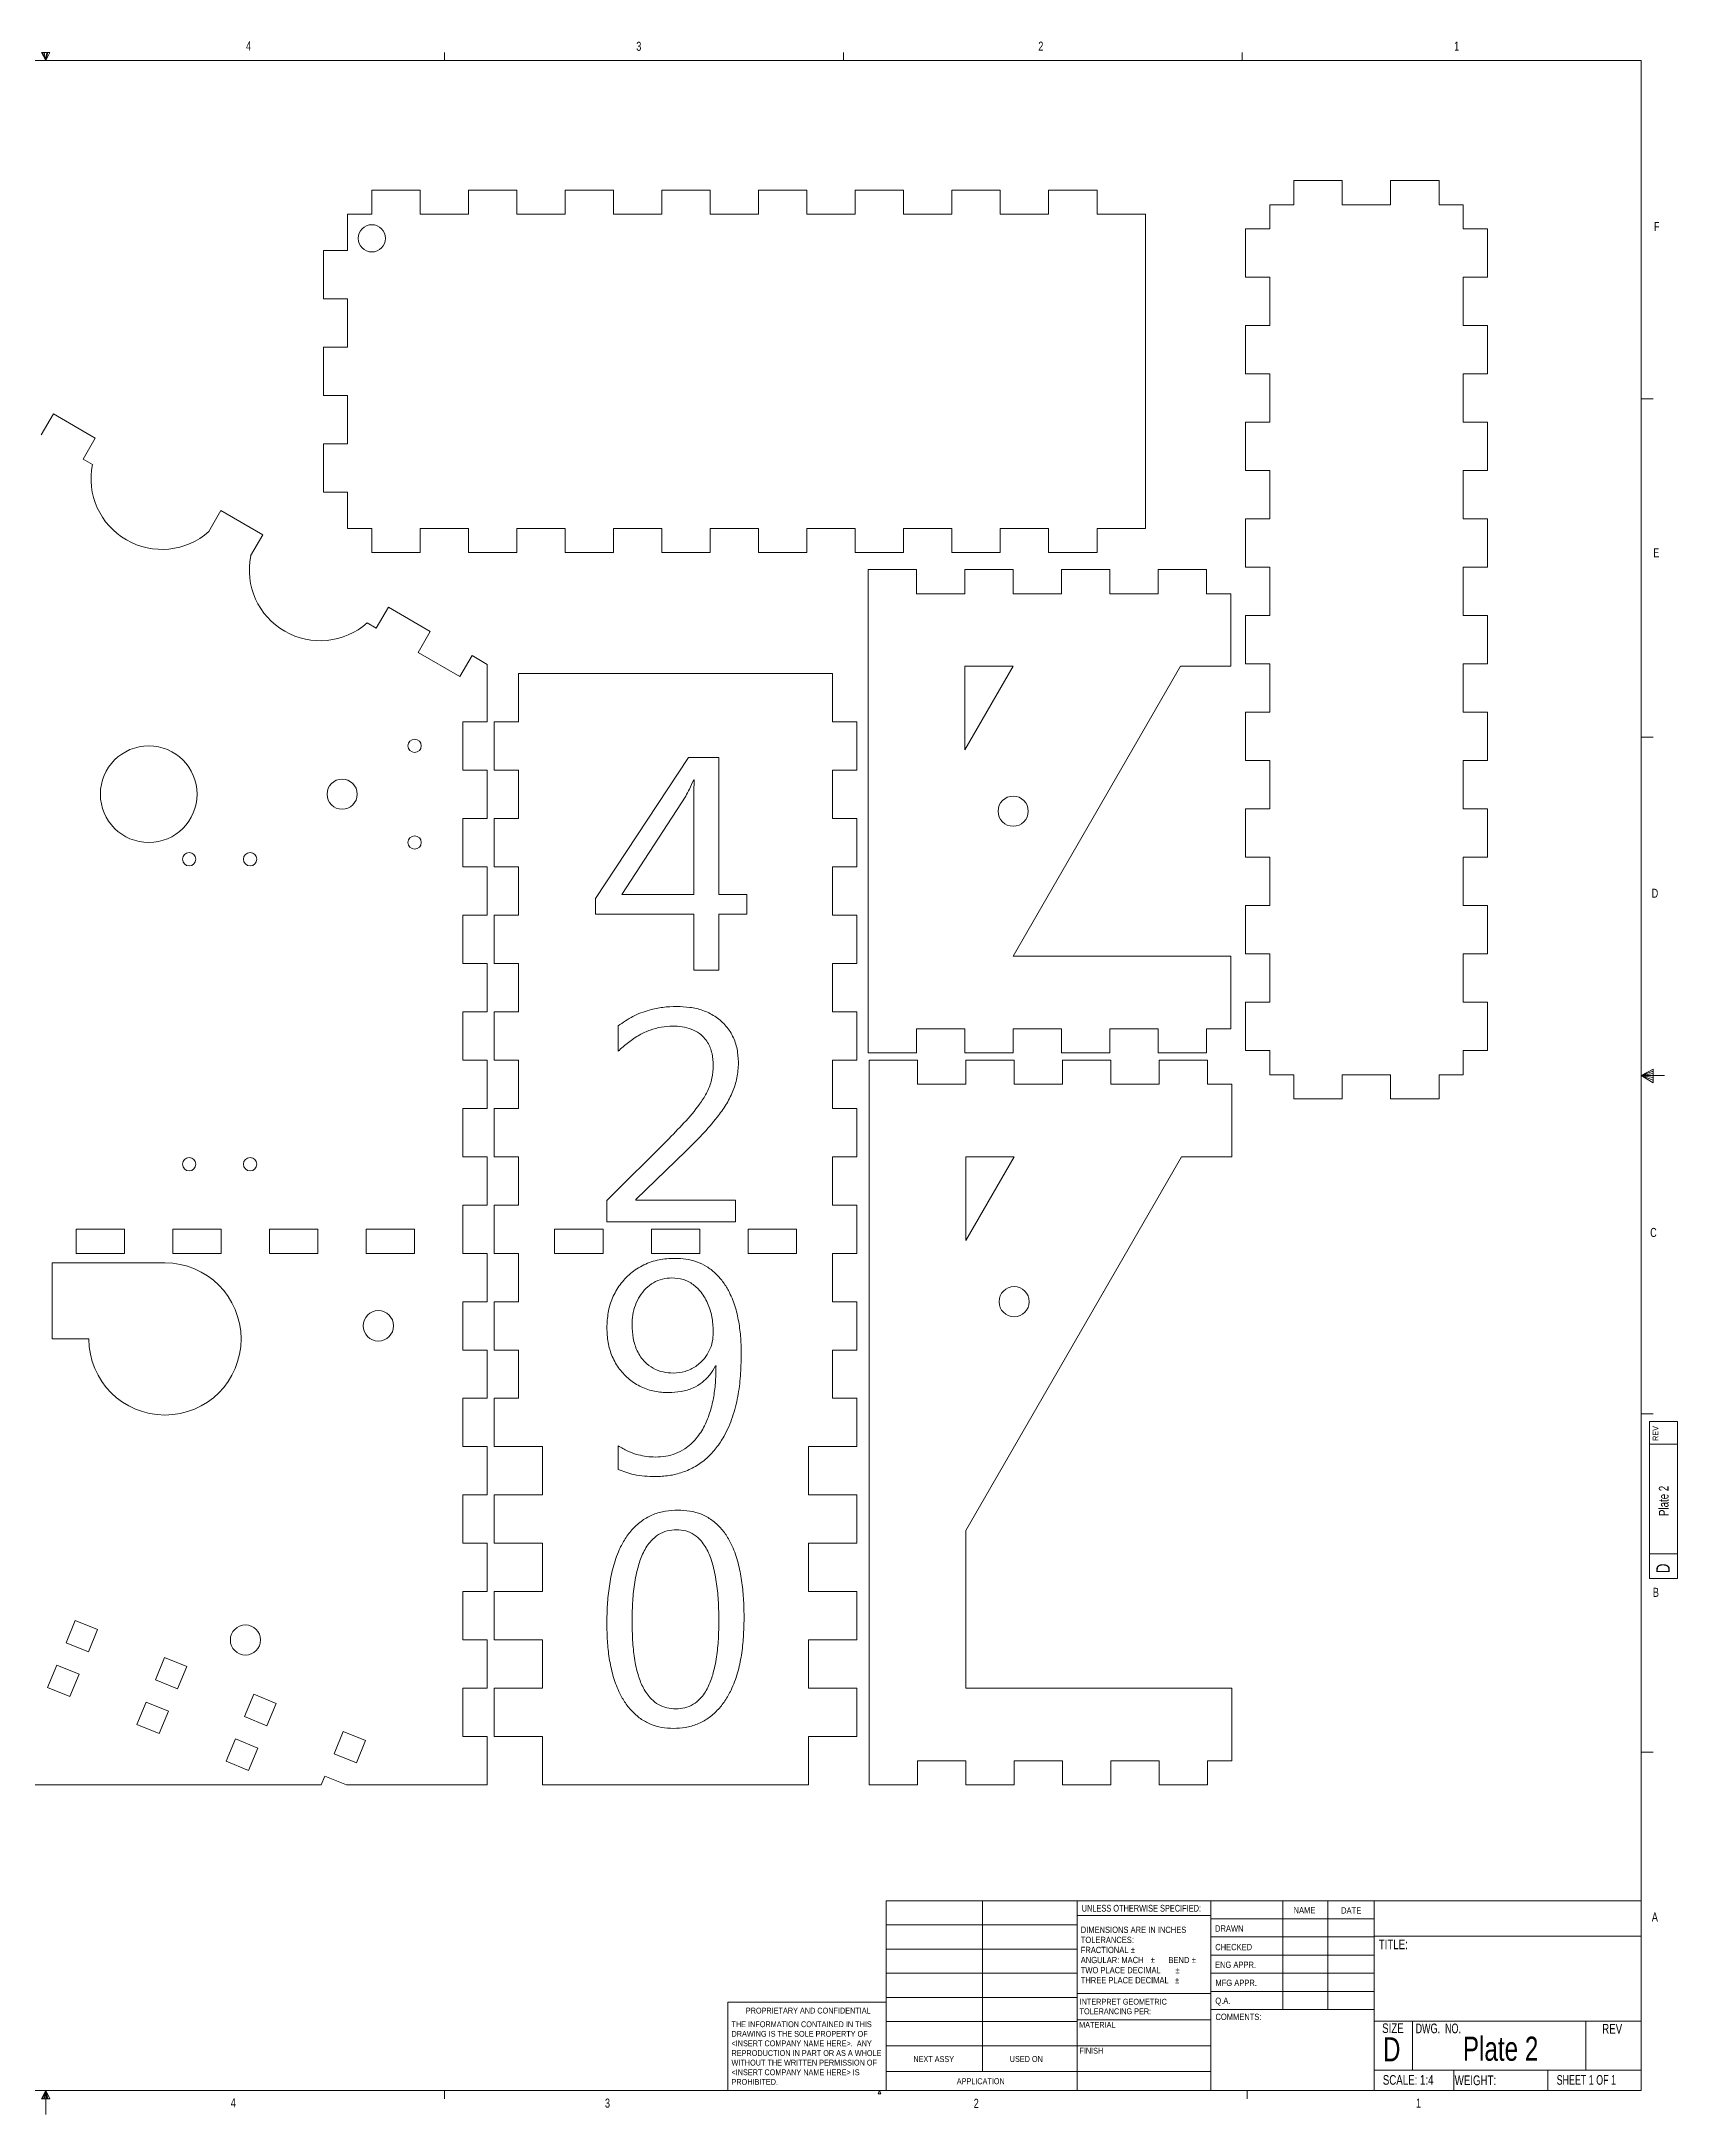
# Model space of a CAD drawing. Header units: inches. Extents: x 0.3 to 33.9, y 0.2 to 21.6.
# Drawn here: x 16.98 to 33.9, y 0.16 to 21.61 of the extents above; entities that cross this region are included whole.
import ezdxf

# ---------------------------------------------------------------- set-up
doc = ezdxf.new("R2010")
doc.units = ezdxf.units.IN
doc.header["$MEASUREMENT"] = 0
doc.styles.add('SLDTEXTSTYLE0', font='TXT', dxfattribs={"width": 0.75})
doc.styles.add('SLDTEXTSTYLE1', font='TXT', dxfattribs={"width": 0.6875})
doc.styles.add('SLDTEXTSTYLE2', font='TXT', dxfattribs={"width": 0.694444})

# ---------------------------------------------------------------- blocks, each defined once
blk = doc.blocks.new('SW_NOTE_0')
at = {"color": 0, "linetype": 'Continuous', "lineweight": 0, "char_height": 0.06, "attachment_point": 1, "style": 'SLDTEXTSTYLE0'}
for s, insert in [('INTERPRET GEOMETRIC', (0, 0.077)), ('TOLERANCING PER:', (0, -0.022))]:
    blk.add_mtext(s, dxfattribs=dict(at, insert=insert))
blk = doc.blocks.new('SW_NOTE_1')
at = {"color": 0, "linetype": 'Continuous', "lineweight": 0, "char_height": 0.065, "attachment_point": 1, "style": 'SLDTEXTSTYLE0'}
for s, insert in [('DIMENSIONS ARE IN INCHES', (0, 0.084)), ('TOLERANCES:', (0, -0.021)), ('FRACTIONAL', (0, -0.125)), ('%%p', (0.518, -0.125)), ('ANGULAR: MACH', (0, -0.229)), ('TWO PLACE DECIMAL', (0, -0.334)), ('%%p', (0.723, -0.229)), ('BEND', (0.907, -0.229)), ('%%p', (0.979, -0.334)), ('%%p', (1.148, -0.229)), ('THREE PLACE DECIMAL', (0, -0.438)), ('%%p', (0.974, -0.438))]:
    blk.add_mtext(s, dxfattribs=dict(at, insert=insert))
blk = doc.blocks.new('SW_NOTE_2')
at = {"color": 0, "linetype": 'Continuous', "lineweight": 0, "char_height": 0.06, "attachment_point": 1, "style": 'SLDTEXTSTYLE0'}
for s, insert in [('THE INFORMATION CONTAINED IN THIS', (0, 0.077)), ('<INSERT COMPANY NAME HERE>.  ANY', (0, -0.121)), ('DRAWING IS THE SOLE PROPERTY OF', (0, -0.022)), ('WITHOUT THE WRITTEN PERMISSION OF', (0, -0.32)), ('<INSERT COMPANY NAME HERE> IS', (0, -0.42)), ('REPRODUCTION IN PART OR AS A WHOLE', (0, -0.221)), ('PROHIBITED.', (0, -0.519))]:
    blk.add_mtext(s, dxfattribs=dict(at, insert=insert))

msp = doc.modelspace()

# ---------------------------------------------------------------- linework, layer by layer
at = {"color": 7, "linetype": 'Continuous', "lineweight": 0}
for p, q in [((16.981, 21.496), (17.067, 21.496)), ((17.023, 21.411), (16.981, 21.496)), ((17.023, 21.411), (16.989, 21.496)), ((17.023, 21.411), (17.009, 21.496)), ((17.023, 21.411), (17.036, 21.496)), ((17.023, 21.411), (17.046, 21.496)), ((17.023, 21.411), (17.067, 21.496)), ((21.148, 21.411), (21.148, 21.495)), ((25.273, 21.411), (25.273, 21.495)), ((29.398, 21.411), (29.398, 21.495)), ((0.523, 21.411), (33.523, 21.411)), ((33.523, 0.411), (33.523, 21.411)), ((33.523, 17.911), (33.648, 17.911)), ((33.523, 14.411), (33.648, 14.411)), ((33.523, 10.911), (33.647, 10.976)), ((33.647, 10.958), (33.523, 10.911)), ((33.647, 10.976), (33.647, 10.837)), ((33.647, 10.934), (33.523, 10.911)), ((33.647, 10.891), (33.523, 10.911)), ((33.647, 10.865), (33.523, 10.911)), ((33.647, 10.837), (33.523, 10.911)), ((33.523, 10.911), (33.766, 10.911)), ((33.523, 7.411), (33.648, 7.411)), ((33.61, 7.332), (33.9, 7.332)), ((33.61, 7.332), (33.61, 5.709)), ((33.9, 7.332), (33.9, 5.709)), ((33.9, 7.099), (33.61, 7.099)), ((33.61, 5.965), (33.9, 5.965)), ((33.61, 5.709), (33.9, 5.709)), ((33.523, 3.911), (33.648, 3.911)), ((25.714, 2.375), (33.523, 2.375)), ((25.714, 0.411), (25.714, 2.375)), ((26.712, 2.375), (26.712, 0.607)), ((27.691, 0.411), (27.691, 2.375)), ((29.073, 2.375), (29.073, 0.411)), ((29.817, 2.375), (29.817, 1.25)), ((30.285, 2.375), (30.285, 1.25)), ((30.764, 2.375), (30.764, 0.411)), ((29.073, 2.221), (27.691, 2.221)), ((29.073, 2.187), (30.764, 2.187)), ((25.714, 2.125), (27.691, 2.125)), ((29.073, 2), (30.764, 2)), ((30.764, 2.008), (33.523, 2.008)), ((25.714, 1.875), (27.691, 1.875)), ((29.073, 1.812), (30.764, 1.812)), ((25.714, 1.625), (27.691, 1.625)), ((30.764, 1.625), (29.073, 1.625)), ((24.077, 0.411), (24.077, 1.325)), ((25.714, 1.325), (24.077, 1.325)), ((25.714, 1.375), (27.691, 1.375)), ((27.691, 1.414), (29.073, 1.414)), ((30.764, 1.437), (29.073, 1.437)), ((25.714, 1.125), (27.691, 1.125)), ((27.691, 1.144), (29.073, 1.144)), ((30.764, 1.25), (29.073, 1.25)), ((30.764, 1.13), (33.523, 1.13)), ((31.16, 1.13), (31.16, 0.623)), ((32.951, 1.13), (32.951, 0.623)), ((25.714, 0.875), (27.691, 0.875)), ((27.691, 0.874), (29.073, 0.874)), ((25.714, 0.607), (29.073, 0.607)), ((30.764, 0.623), (33.523, 0.623)), ((31.587, 0.623), (31.587, 0.411)), ((32.559, 0.623), (32.559, 0.411)), ((33.523, 0.411), (0.523, 0.411)), ((17.023, 0.411), (16.981, 0.325)), ((16.981, 0.325), (17.067, 0.325)), ((17.023, 0.411), (16.989, 0.325)), ((17.023, 0.411), (17.009, 0.325)), ((17.023, 0.411), (17.023, 0.163)), ((17.023, 0.411), (17.067, 0.325)), ((17.023, 0.411), (17.046, 0.325)), ((17.023, 0.411), (17.036, 0.325)), ((21.148, 0.411), (21.148, 0.326)), ((25.634, 0.376), (25.648, 0.411)), ((25.66, 0.376), (25.634, 0.376)), ((25.648, 0.411), (25.66, 0.376)), ((29.448, 0.411), (29.448, 0.326))]:
    msp.add_line(p, q, dxfattribs=at)
at = {"color": 7, "linetype": 'Continuous', "lineweight": 15}
for p, q in [((29.933, 20.17), (29.933, 19.92)), ((29.933, 20.17), (30.433, 20.17)), ((30.433, 19.92), (30.433, 20.17)), ((30.933, 20.17), (30.933, 19.92)), ((30.933, 20.17), (31.433, 20.17)), ((31.433, 19.92), (31.433, 20.17)), ((20.396, 20.072), (20.396, 19.822)), ((20.396, 20.072), (20.896, 20.072)), ((20.896, 19.822), (20.896, 20.072)), ((21.396, 20.072), (21.396, 19.822)), ((21.396, 20.072), (21.896, 20.072)), ((21.896, 19.822), (21.896, 20.072)), ((22.396, 20.072), (22.396, 19.822)), ((22.396, 20.072), (22.896, 20.072)), ((22.896, 19.822), (22.896, 20.072)), ((23.396, 20.072), (23.396, 19.822)), ((23.396, 20.072), (23.896, 20.072)), ((23.896, 19.822), (23.896, 20.072)), ((24.396, 20.072), (24.396, 19.822)), ((24.396, 20.072), (24.896, 20.072)), ((24.896, 19.822), (24.896, 20.072)), ((25.396, 20.072), (25.396, 19.822)), ((25.396, 20.072), (25.896, 20.072)), ((25.896, 19.822), (25.896, 20.072)), ((26.396, 20.072), (26.396, 19.822)), ((26.396, 20.072), (26.896, 20.072)), ((26.896, 19.822), (26.896, 20.072)), ((27.396, 20.072), (27.396, 19.822)), ((27.396, 20.072), (27.896, 20.072)), ((27.896, 19.822), (27.896, 20.072)), ((20.146, 19.822), (20.146, 19.447)), ((20.396, 19.822), (20.146, 19.822)), ((21.396, 19.822), (20.896, 19.822)), ((22.396, 19.822), (21.896, 19.822)), ((23.396, 19.822), (22.896, 19.822)), ((24.396, 19.822), (23.896, 19.822)), ((25.396, 19.822), (24.896, 19.822)), ((26.396, 19.822), (25.896, 19.822)), ((27.396, 19.822), (26.896, 19.822)), ((28.396, 19.822), (27.896, 19.822)), ((28.396, 19.822), (28.396, 16.572)), ((29.683, 19.92), (29.683, 19.67)), ((29.933, 19.92), (29.683, 19.92)), ((30.933, 19.92), (30.433, 19.92)), ((31.683, 19.92), (31.433, 19.92)), ((31.683, 19.67), (31.683, 19.92)), ((29.683, 19.67), (29.433, 19.67)), ((29.433, 19.17), (29.433, 19.67)), ((31.933, 19.67), (31.683, 19.67)), ((31.933, 19.67), (31.933, 19.17)), ((20.146, 19.447), (19.896, 19.447)), ((19.896, 18.947), (19.896, 19.447)), ((29.433, 19.17), (29.683, 19.17)), ((29.683, 19.17), (29.683, 18.67)), ((31.683, 19.17), (31.933, 19.17)), ((31.683, 18.67), (31.683, 19.17)), ((19.896, 18.947), (20.146, 18.947)), ((20.146, 18.947), (20.146, 18.447)), ((29.683, 18.67), (29.433, 18.67)), ((29.433, 18.17), (29.433, 18.67)), ((31.933, 18.67), (31.683, 18.67)), ((31.933, 18.67), (31.933, 18.17)), ((20.146, 18.447), (19.896, 18.447)), ((19.896, 17.947), (19.896, 18.447)), ((29.433, 18.17), (29.683, 18.17)), ((29.683, 18.17), (29.683, 17.67)), ((31.683, 18.17), (31.933, 18.17)), ((31.683, 17.67), (31.683, 18.17)), ((19.896, 17.947), (20.146, 17.947)), ((20.146, 17.947), (20.146, 17.447)), ((17.103, 17.755), (16.978, 17.538)), ((17.536, 17.505), (17.103, 17.755)), ((29.683, 17.67), (29.433, 17.67)), ((29.433, 17.17), (29.433, 17.67)), ((31.933, 17.67), (31.683, 17.67)), ((31.933, 17.67), (31.933, 17.17)), ((17.411, 17.288), (17.536, 17.505)), ((20.146, 17.447), (19.896, 17.447)), ((19.896, 16.947), (19.896, 17.447)), ((17.507, 17.233), (17.411, 17.288)), ((29.433, 17.17), (29.683, 17.17)), ((29.683, 17.17), (29.683, 16.67)), ((31.683, 17.17), (31.933, 17.17)), ((31.683, 16.67), (31.683, 17.17)), ((19.896, 16.947), (20.146, 16.947)), ((20.146, 16.947), (20.146, 16.572)), ((18.835, 16.755), (18.71, 16.538)), ((19.268, 16.505), (18.835, 16.755)), ((20.146, 16.572), (20.396, 16.572)), ((20.396, 16.572), (20.396, 16.322)), ((20.896, 16.572), (21.396, 16.572)), ((20.896, 16.322), (20.896, 16.572)), ((21.396, 16.572), (21.396, 16.322)), ((21.896, 16.572), (22.396, 16.572)), ((21.896, 16.322), (21.896, 16.572)), ((22.396, 16.572), (22.396, 16.322)), ((22.896, 16.572), (23.396, 16.572)), ((22.896, 16.322), (22.896, 16.572)), ((23.396, 16.572), (23.396, 16.322)), ((23.896, 16.572), (24.396, 16.572)), ((23.896, 16.322), (23.896, 16.572)), ((24.396, 16.572), (24.396, 16.322)), ((24.896, 16.572), (25.396, 16.572)), ((24.896, 16.322), (24.896, 16.572)), ((25.396, 16.572), (25.396, 16.322)), ((25.896, 16.572), (26.396, 16.572)), ((25.896, 16.322), (25.896, 16.572)), ((26.396, 16.572), (26.396, 16.322)), ((26.896, 16.572), (27.396, 16.572)), ((26.896, 16.322), (26.896, 16.572)), ((27.396, 16.572), (27.396, 16.322)), ((27.896, 16.572), (28.396, 16.572)), ((27.896, 16.322), (27.896, 16.572)), ((29.683, 16.67), (29.433, 16.67)), ((29.433, 16.17), (29.433, 16.67)), ((31.933, 16.67), (31.683, 16.67)), ((31.933, 16.67), (31.933, 16.17)), ((19.143, 16.288), (19.268, 16.505)), ((20.896, 16.322), (20.396, 16.322)), ((21.896, 16.322), (21.396, 16.322)), ((22.896, 16.322), (22.396, 16.322)), ((23.896, 16.322), (23.396, 16.322)), ((24.896, 16.322), (24.396, 16.322)), ((25.896, 16.322), (25.396, 16.322)), ((26.896, 16.322), (26.396, 16.322)), ((27.896, 16.322), (27.396, 16.322)), ((25.529, 16.146), (25.529, 11.146)), ((26.029, 16.146), (25.529, 16.146)), ((26.029, 16.146), (26.029, 15.896)), ((26.529, 15.896), (26.529, 16.146)), ((27.029, 16.146), (26.529, 16.146)), ((27.029, 16.146), (27.029, 15.896)), ((27.529, 15.896), (27.529, 16.146)), ((28.029, 16.146), (27.529, 16.146)), ((28.029, 16.146), (28.029, 15.896)), ((28.529, 15.896), (28.529, 16.146)), ((29.029, 16.146), (28.529, 16.146)), ((29.029, 16.146), (29.029, 15.896)), ((29.433, 16.17), (29.683, 16.17)), ((29.683, 16.17), (29.683, 15.67)), ((31.683, 16.17), (31.933, 16.17)), ((31.683, 15.67), (31.683, 16.17)), ((26.029, 15.896), (26.529, 15.896)), ((27.029, 15.896), (27.529, 15.896)), ((28.029, 15.896), (28.529, 15.896)), ((29.029, 15.896), (29.279, 15.896)), ((29.279, 15.146), (29.279, 15.896)), ((20.567, 15.755), (20.442, 15.538)), ((21, 15.505), (20.567, 15.755)), ((29.683, 15.67), (29.433, 15.67)), ((29.433, 15.17), (29.433, 15.67)), ((31.933, 15.67), (31.683, 15.67)), ((31.933, 15.67), (31.933, 15.17)), ((20.442, 15.538), (20.347, 15.593)), ((20.875, 15.288), (21, 15.505)), ((21.308, 15.038), (20.875, 15.288)), ((21.433, 15.255), (21.308, 15.038)), ((21.589, 15.165), (21.433, 15.255)), ((21.589, 14.572), (21.589, 15.165)), ((21.912, 14.572), (21.912, 15.072)), ((25.162, 15.072), (21.912, 15.072)), ((25.162, 15.072), (25.162, 14.572)), ((26.529, 14.28), (27.029, 15.146)), ((27.029, 15.146), (26.529, 15.146)), ((26.529, 15.146), (26.529, 14.28)), ((28.761, 15.146), (27.029, 12.146)), ((29.279, 15.146), (28.761, 15.146)), ((29.433, 15.17), (29.683, 15.17)), ((29.683, 15.17), (29.683, 14.67)), ((31.683, 15.17), (31.933, 15.17)), ((31.683, 14.67), (31.683, 15.17)), ((29.683, 14.67), (29.433, 14.67)), ((29.433, 14.17), (29.433, 14.67)), ((31.933, 14.67), (31.683, 14.67)), ((31.933, 14.67), (31.933, 14.17)), ((21.339, 14.572), (21.589, 14.572)), ((21.339, 14.072), (21.339, 14.572)), ((21.662, 14.572), (21.662, 14.072)), ((21.662, 14.572), (21.912, 14.572)), ((25.162, 14.572), (25.412, 14.572)), ((25.412, 14.072), (25.412, 14.572)), ((22.711, 12.744), (23.67, 14.202)), ((23.67, 14.202), (23.985, 14.202)), ((23.985, 14.202), (23.985, 12.784)), ((29.433, 14.17), (29.683, 14.17)), ((29.683, 14.17), (29.683, 13.67)), ((31.683, 14.17), (31.933, 14.17)), ((31.683, 13.67), (31.683, 14.17)), ((21.589, 14.072), (21.339, 14.072)), ((21.589, 13.572), (21.589, 14.072)), ((21.912, 14.072), (21.662, 14.072)), ((21.912, 13.572), (21.912, 14.072)), ((23.731, 13.97), (23.725, 13.97)), ((25.412, 14.072), (25.162, 14.072)), ((25.162, 14.072), (25.162, 13.572)), ((23.642, 13.8), (22.983, 12.784)), ((23.725, 12.784), (23.725, 13.742)), ((21.339, 13.572), (21.589, 13.572)), ((21.339, 13.072), (21.339, 13.572)), ((21.662, 13.572), (21.662, 13.072)), ((21.662, 13.572), (21.912, 13.572)), ((25.162, 13.572), (25.412, 13.572)), ((25.412, 13.072), (25.412, 13.572)), ((29.683, 13.67), (29.433, 13.67)), ((29.433, 13.17), (29.433, 13.67)), ((31.933, 13.67), (31.683, 13.67)), ((31.933, 13.67), (31.933, 13.17)), ((29.433, 13.17), (29.683, 13.17)), ((29.683, 13.17), (29.683, 12.67)), ((31.683, 13.17), (31.933, 13.17)), ((31.683, 12.67), (31.683, 13.17)), ((21.589, 13.072), (21.339, 13.072)), ((21.589, 12.572), (21.589, 13.072)), ((21.912, 13.072), (21.662, 13.072)), ((21.912, 12.572), (21.912, 13.072)), ((25.412, 13.072), (25.162, 13.072)), ((25.162, 13.072), (25.162, 12.572)), ((22.711, 12.581), (22.711, 12.744)), ((22.983, 12.784), (23.725, 12.784)), ((23.985, 12.784), (24.275, 12.784)), ((24.275, 12.784), (24.275, 12.581)), ((29.683, 12.67), (29.433, 12.67)), ((29.433, 12.17), (29.433, 12.67)), ((31.933, 12.67), (31.683, 12.67)), ((31.933, 12.67), (31.933, 12.17)), ((21.339, 12.572), (21.589, 12.572)), ((21.339, 12.072), (21.339, 12.572)), ((21.662, 12.572), (21.662, 12.072)), ((21.662, 12.572), (21.912, 12.572)), ((23.725, 12.581), (22.711, 12.581)), ((23.725, 12.002), (23.725, 12.581)), ((23.985, 12.581), (23.985, 12.002)), ((24.275, 12.581), (23.985, 12.581)), ((25.162, 12.572), (25.412, 12.572)), ((25.412, 12.072), (25.412, 12.572)), ((21.589, 12.072), (21.339, 12.072)), ((21.589, 11.572), (21.589, 12.072)), ((21.912, 12.072), (21.662, 12.072)), ((21.912, 11.572), (21.912, 12.072)), ((25.412, 12.072), (25.162, 12.072)), ((25.162, 12.072), (25.162, 11.572)), ((27.029, 12.146), (29.279, 12.146)), ((29.279, 11.396), (29.279, 12.146)), ((29.433, 12.17), (29.683, 12.17)), ((29.683, 12.17), (29.683, 11.67)), ((31.683, 12.17), (31.933, 12.17)), ((31.683, 11.67), (31.683, 12.17)), ((23.985, 12.002), (23.725, 12.002)), ((29.683, 11.67), (29.433, 11.67)), ((29.433, 11.17), (29.433, 11.67)), ((31.933, 11.67), (31.683, 11.67)), ((31.933, 11.67), (31.933, 11.17)), ((21.339, 11.572), (21.589, 11.572)), ((21.339, 11.072), (21.339, 11.572)), ((21.662, 11.572), (21.662, 11.072)), ((21.662, 11.572), (21.912, 11.572)), ((22.943, 11.163), (22.943, 11.425)), ((25.162, 11.572), (25.412, 11.572)), ((25.412, 11.072), (25.412, 11.572)), ((26.529, 11.396), (26.029, 11.396)), ((26.029, 11.396), (26.029, 11.146)), ((26.529, 11.146), (26.529, 11.396)), ((27.529, 11.396), (27.029, 11.396)), ((27.029, 11.396), (27.029, 11.146)), ((27.529, 11.146), (27.529, 11.396)), ((28.529, 11.396), (28.029, 11.396)), ((28.029, 11.396), (28.029, 11.146)), ((28.529, 11.146), (28.529, 11.396)), ((29.279, 11.396), (29.029, 11.396)), ((29.029, 11.396), (29.029, 11.146)), ((29.433, 11.17), (29.683, 11.17)), ((29.683, 11.17), (29.683, 10.92)), ((31.683, 11.17), (31.933, 11.17)), ((31.683, 10.92), (31.683, 11.17)), ((21.589, 11.072), (21.339, 11.072)), ((21.589, 10.572), (21.589, 11.072)), ((21.912, 11.072), (21.662, 11.072)), ((21.912, 10.572), (21.912, 11.072)), ((25.412, 11.072), (25.162, 11.072)), ((25.162, 11.072), (25.162, 10.572)), ((25.529, 11.146), (26.029, 11.146)), ((25.539, 11.072), (25.539, 3.572)), ((26.039, 11.072), (25.539, 11.072)), ((26.039, 11.072), (26.039, 10.822)), ((26.529, 11.146), (27.029, 11.146)), ((26.539, 10.822), (26.539, 11.072)), ((27.039, 11.072), (26.539, 11.072)), ((27.039, 11.072), (27.039, 10.822)), ((27.529, 11.146), (28.029, 11.146)), ((27.539, 10.822), (27.539, 11.072)), ((28.039, 11.072), (27.539, 11.072)), ((28.039, 11.072), (28.039, 10.822)), ((28.529, 11.146), (29.029, 11.146)), ((28.539, 10.822), (28.539, 11.072)), ((29.039, 11.072), (28.539, 11.072)), ((29.039, 11.072), (29.039, 10.822)), ((26.039, 10.822), (26.539, 10.822)), ((27.039, 10.822), (27.539, 10.822)), ((28.039, 10.822), (28.539, 10.822)), ((29.039, 10.822), (29.289, 10.822)), ((29.289, 10.072), (29.289, 10.822)), ((29.683, 10.92), (29.933, 10.92)), ((29.933, 10.92), (29.933, 10.67)), ((30.433, 10.92), (30.933, 10.92)), ((30.433, 10.67), (30.433, 10.92)), ((30.933, 10.92), (30.933, 10.67)), ((31.433, 10.92), (31.683, 10.92)), ((31.433, 10.67), (31.433, 10.92)), ((21.339, 10.572), (21.589, 10.572)), ((21.339, 10.072), (21.339, 10.572)), ((21.662, 10.572), (21.662, 10.072)), ((21.662, 10.572), (21.912, 10.572)), ((25.162, 10.572), (25.412, 10.572)), ((25.412, 10.072), (25.412, 10.572)), ((30.433, 10.67), (29.933, 10.67)), ((31.433, 10.67), (30.933, 10.67)), ((22.827, 9.619), (23.47, 10.26)), ((23.644, 10.129), (23.128, 9.628)), ((21.589, 10.072), (21.339, 10.072)), ((21.589, 9.572), (21.589, 10.072)), ((21.912, 10.072), (21.662, 10.072)), ((21.912, 9.572), (21.912, 10.072)), ((25.412, 10.072), (25.162, 10.072)), ((25.162, 10.072), (25.162, 9.572)), ((28.771, 10.072), (26.539, 6.206)), ((26.539, 10.072), (26.539, 9.206)), ((26.539, 9.206), (27.039, 10.072)), ((27.039, 10.072), (26.539, 10.072)), ((29.289, 10.072), (28.771, 10.072)), ((21.339, 9.572), (21.589, 9.572)), ((21.339, 9.072), (21.339, 9.572)), ((21.662, 9.572), (21.662, 9.072)), ((21.662, 9.572), (21.912, 9.572)), ((22.827, 9.397), (22.827, 9.619)), ((23.128, 9.628), (23.128, 9.622)), ((23.128, 9.622), (24.159, 9.622)), ((24.159, 9.622), (24.159, 9.397)), ((25.162, 9.572), (25.412, 9.572)), ((25.412, 9.072), (25.412, 9.572)), ((17.339, 9.322), (17.839, 9.322)), ((17.339, 9.072), (17.339, 9.322)), ((17.839, 9.322), (17.839, 9.072)), ((18.339, 9.322), (18.839, 9.322)), ((18.339, 9.072), (18.339, 9.322)), ((18.839, 9.322), (18.839, 9.072)), ((19.339, 9.322), (19.839, 9.322)), ((19.339, 9.072), (19.339, 9.322)), ((19.839, 9.322), (19.839, 9.072)), ((20.339, 9.322), (20.839, 9.322)), ((20.339, 9.072), (20.339, 9.322)), ((20.839, 9.322), (20.839, 9.072)), ((22.787, 9.322), (22.287, 9.322)), ((22.287, 9.322), (22.287, 9.072)), ((22.787, 9.072), (22.787, 9.322)), ((24.159, 9.397), (22.827, 9.397)), ((23.787, 9.322), (23.287, 9.322)), ((23.287, 9.322), (23.287, 9.072)), ((23.787, 9.072), (23.787, 9.322)), ((24.787, 9.322), (24.287, 9.322)), ((24.287, 9.322), (24.287, 9.072)), ((24.787, 9.072), (24.787, 9.322)), ((17.839, 9.072), (17.339, 9.072)), ((18.839, 9.072), (18.339, 9.072)), ((19.839, 9.072), (19.339, 9.072)), ((20.839, 9.072), (20.339, 9.072)), ((21.589, 9.072), (21.339, 9.072)), ((21.589, 8.572), (21.589, 9.072)), ((21.912, 9.072), (21.662, 9.072)), ((21.912, 8.572), (21.912, 9.072)), ((22.287, 9.072), (22.787, 9.072)), ((23.287, 9.072), (23.787, 9.072)), ((24.287, 9.072), (24.787, 9.072)), ((25.412, 9.072), (25.162, 9.072)), ((25.162, 9.072), (25.162, 8.572)), ((17.089, 8.974), (18.257, 8.974)), ((17.089, 8.186), (17.089, 8.974)), ((21.339, 8.572), (21.589, 8.572)), ((21.339, 8.072), (21.339, 8.572)), ((21.662, 8.572), (21.662, 8.072)), ((21.662, 8.572), (21.912, 8.572)), ((25.162, 8.572), (25.412, 8.572)), ((25.412, 8.072), (25.412, 8.572)), ((17.469, 8.186), (17.089, 8.186)), ((21.589, 8.072), (21.339, 8.072)), ((21.589, 7.572), (21.589, 8.072)), ((21.912, 8.072), (21.662, 8.072)), ((21.912, 7.572), (21.912, 8.072)), ((25.412, 8.072), (25.162, 8.072)), ((25.162, 8.072), (25.162, 7.572)), ((21.339, 7.572), (21.589, 7.572)), ((21.339, 7.072), (21.339, 7.572)), ((21.662, 7.572), (21.662, 7.072)), ((21.662, 7.572), (21.912, 7.572)), ((25.162, 7.572), (25.412, 7.572)), ((25.412, 7.072), (25.412, 7.572)), ((22.943, 6.837), (22.943, 7.081)), ((21.589, 7.072), (21.339, 7.072)), ((21.589, 6.572), (21.589, 7.072)), ((22.162, 7.072), (21.662, 7.072)), ((22.162, 6.572), (22.162, 7.072)), ((25.412, 7.072), (24.912, 7.072)), ((24.912, 7.072), (24.912, 6.572)), ((21.339, 6.572), (21.589, 6.572)), ((21.339, 6.072), (21.339, 6.572)), ((21.662, 6.572), (21.662, 6.072)), ((21.662, 6.572), (22.162, 6.572)), ((24.912, 6.572), (25.412, 6.572)), ((25.412, 6.072), (25.412, 6.572)), ((21.589, 6.072), (21.339, 6.072)), ((21.589, 5.572), (21.589, 6.072)), ((22.162, 6.072), (21.662, 6.072)), ((22.162, 5.572), (22.162, 6.072)), ((25.412, 6.072), (24.912, 6.072)), ((24.912, 6.072), (24.912, 5.572)), ((26.539, 6.206), (26.539, 4.572)), ((21.339, 5.572), (21.589, 5.572)), ((21.339, 5.072), (21.339, 5.572)), ((21.662, 5.572), (21.662, 5.072)), ((21.662, 5.572), (22.162, 5.572)), ((24.912, 5.572), (25.412, 5.572)), ((25.412, 5.072), (25.412, 5.572)), ((17.234, 5.044), (17.329, 5.275)), ((17.329, 5.275), (17.56, 5.179)), ((17.56, 5.179), (17.465, 4.948)), ((17.465, 4.948), (17.234, 5.044)), ((21.589, 5.072), (21.339, 5.072)), ((21.589, 4.572), (21.589, 5.072)), ((22.162, 5.072), (21.662, 5.072)), ((22.162, 4.572), (22.162, 5.072)), ((25.412, 5.072), (24.912, 5.072)), ((24.912, 5.072), (24.912, 4.572)), ((17.042, 4.582), (17.138, 4.813)), ((17.138, 4.813), (17.369, 4.717)), ((18.158, 4.661), (18.253, 4.892)), ((18.253, 4.892), (18.484, 4.797)), ((18.484, 4.797), (18.388, 4.566)), ((17.273, 4.486), (17.042, 4.582)), ((17.369, 4.717), (17.273, 4.486)), ((18.388, 4.566), (18.158, 4.661)), ((19.081, 4.279), (19.177, 4.51)), ((19.177, 4.51), (19.408, 4.414)), ((21.339, 4.572), (21.589, 4.572)), ((21.339, 4.072), (21.339, 4.572)), ((21.662, 4.572), (21.662, 4.072)), ((21.662, 4.572), (22.162, 4.572)), ((24.912, 4.572), (25.412, 4.572)), ((25.412, 4.072), (25.412, 4.572)), ((26.539, 4.572), (29.289, 4.572)), ((29.289, 3.822), (29.289, 4.572)), ((17.966, 4.199), (18.062, 4.43)), ((18.062, 4.43), (18.293, 4.335)), ((18.293, 4.335), (18.197, 4.104)), ((19.408, 4.414), (19.312, 4.183)), ((18.197, 4.104), (17.966, 4.199)), ((19.312, 4.183), (19.081, 4.279)), ((20.005, 3.896), (20.101, 4.127)), ((20.101, 4.127), (20.332, 4.031)), ((18.89, 3.817), (18.986, 4.048)), ((18.986, 4.048), (19.217, 3.952)), ((19.217, 3.952), (19.121, 3.721)), ((20.236, 3.8), (20.005, 3.896)), ((20.332, 4.031), (20.236, 3.8)), ((21.589, 4.072), (21.339, 4.072)), ((21.589, 3.572), (21.589, 4.072)), ((22.162, 4.072), (21.662, 4.072)), ((22.162, 3.572), (22.162, 4.072)), ((25.412, 4.072), (24.912, 4.072)), ((24.912, 4.072), (24.912, 3.572)), ((19.121, 3.721), (18.89, 3.817)), ((19.871, 3.572), (19.91, 3.665)), ((19.91, 3.665), (20.134, 3.572)), ((26.539, 3.822), (26.039, 3.822)), ((26.039, 3.822), (26.039, 3.572)), ((26.539, 3.572), (26.539, 3.822)), ((27.539, 3.822), (27.039, 3.822)), ((27.039, 3.822), (27.039, 3.572)), ((27.539, 3.572), (27.539, 3.822)), ((28.539, 3.822), (28.039, 3.822)), ((28.039, 3.822), (28.039, 3.572)), ((28.539, 3.572), (28.539, 3.822)), ((29.289, 3.822), (29.039, 3.822)), ((29.039, 3.822), (29.039, 3.572)), ((16.589, 3.572), (19.871, 3.572)), ((20.134, 3.572), (21.589, 3.572)), ((22.162, 3.572), (24.912, 3.572)), ((25.539, 3.572), (26.039, 3.572)), ((26.539, 3.572), (27.039, 3.572)), ((27.539, 3.572), (28.039, 3.572)), ((28.539, 3.572), (29.039, 3.572))]:
    msp.add_line(p, q, dxfattribs=at)
for centre, radius in [((20.396, 19.572), 0.141), ((20.839, 14.322), 0.0689), ((18.089, 13.822), 0.5), ((20.089, 13.822), 0.156), ((27.029, 13.646), 0.156), ((20.839, 13.322), 0.0689), ((18.507, 13.149), 0.0689), ((19.137, 13.149), 0.0689), ((18.507, 9.994), 0.0689), ((19.137, 9.994), 0.0689), ((27.039, 8.572), 0.156), ((20.464, 8.322), 0.157), ((19.089, 5.072), 0.156)]:
    msp.add_circle(centre, radius, dxfattribs=at)
for centre, radius, start, end in [((18.225, 17.087), 0.733, 168.5264, 311.4736), ((19.862, 16.142), 0.733, 168.5264, 311.4736), ((18.257, 8.186), 0.787, 180, 90)]:
    msp.add_arc(centre, radius, start, end, dxfattribs=at)
for points, knots in [([(23.725, 13.97), (23.71, 13.938), (23.685, 13.88), (23.655, 13.824), (23.642, 13.8)], [0, 0, 0, 0, 0.559913, 1, 1, 1, 1]), ([(23.725, 13.742), (23.725, 13.784), (23.726, 13.86), (23.729, 13.937), (23.731, 13.97)], [0, 0, 0, 0, 0.5599905, 1, 1, 1, 1]), ([(22.943, 11.425), (22.993, 11.46), (23.093, 11.529), (23.253, 11.589), (23.406, 11.621), (23.501, 11.624), (23.549, 11.626)], [0, 0, 0, 0, 0.279934, 0.559851, 0.779915, 1, 1, 1, 1]), ([(23.549, 11.626), (23.595, 11.624), (23.686, 11.621), (23.821, 11.589), (23.945, 11.53), (24.053, 11.439), (24.134, 11.322), (24.18, 11.184), (24.185, 11.088), (24.188, 11.04)], [0, 0, 0, 0, 0.1401573, 0.2802386, 0.420213, 0.5601326, 0.7066717, 0.8532503, 1, 1, 1, 1]), ([(23.508, 11.423), (23.468, 11.421), (23.389, 11.417), (23.274, 11.384), (23.159, 11.331), (23.047, 11.257), (22.978, 11.194), (22.943, 11.163)], [0, 0, 0, 0, 0.18661, 0.373264, 0.559949, 0.779963, 1, 1, 1, 1]), ([(23.927, 11.016), (23.925, 11.057), (23.921, 11.14), (23.875, 11.258), (23.796, 11.345), (23.701, 11.395), (23.606, 11.419), (23.54, 11.422), (23.508, 11.423)], [0, 0, 0, 0, 0.186867, 0.373255, 0.559462, 0.706144, 0.853005, 1, 1, 1, 1]), ([(23.47, 10.26), (23.53, 10.321), (23.648, 10.442), (23.786, 10.606), (23.875, 10.755), (23.919, 10.882), (23.925, 10.971), (23.927, 11.016)], [0, 0, 0, 0, 0.280114, 0.560108, 0.70676, 0.853391, 1, 1, 1, 1]), ([(24.188, 11.04), (24.185, 10.989), (24.178, 10.887), (24.131, 10.74), (24.06, 10.605), (23.953, 10.457), (23.814, 10.298), (23.7, 10.185), (23.644, 10.129)], [0, 0, 0, 0, 0.1398611, 0.2797655, 0.4197407, 0.5597941, 0.7798698, 1, 1, 1, 1]), ([(22.827, 8.302), (22.83, 8.354), (22.834, 8.46), (22.88, 8.613), (22.959, 8.751), (23.069, 8.869), (23.207, 8.959), (23.365, 9.012), (23.476, 9.018), (23.531, 9.02)], [0, 0, 0, 0, 0.140102, 0.280097, 0.420079, 0.560083, 0.706691, 0.853294, 1, 1, 1, 1]), ([(23.531, 9.02), (23.569, 9.019), (23.645, 9.016), (23.756, 8.988), (23.86, 8.939), (23.95, 8.869), (24.026, 8.784), (24.097, 8.671), (24.155, 8.53), (24.193, 8.363), (24.214, 8.193), (24.216, 8.08), (24.217, 8.023)], [0, 0, 0, 0, 0.083338, 0.166663, 0.249976, 0.333259, 0.416581, 0.499921, 0.624872, 0.74989, 0.874944, 1, 1, 1, 1]), ([(23.5, 8.818), (23.467, 8.816), (23.4, 8.811), (23.307, 8.772), (23.228, 8.71), (23.164, 8.631), (23.118, 8.538), (23.092, 8.436), (23.089, 8.366), (23.088, 8.331)], [0, 0, 0, 0, 0.139954, 0.27981, 0.419746, 0.55979, 0.706456, 0.853198, 1, 1, 1, 1]), ([(23.927, 8.251), (23.925, 8.3), (23.922, 8.399), (23.881, 8.543), (23.813, 8.664), (23.722, 8.754), (23.617, 8.809), (23.539, 8.815), (23.5, 8.818)], [0, 0, 0, 0, 0.186985, 0.373821, 0.560408, 0.707042, 0.853431, 1, 1, 1, 1]), ([(23.465, 7.631), (23.416, 7.633), (23.319, 7.638), (23.18, 7.685), (23.056, 7.764), (22.953, 7.871), (22.878, 8.002), (22.834, 8.149), (22.83, 8.251), (22.827, 8.302)], [0, 0, 0, 0, 0.140046, 0.279992, 0.419938, 0.559947, 0.706582, 0.853244, 1, 1, 1, 1]), ([(23.088, 8.331), (23.09, 8.285), (23.094, 8.193), (23.135, 8.059), (23.209, 7.951), (23.304, 7.878), (23.408, 7.839), (23.48, 7.836), (23.517, 7.834)], [0, 0, 0, 0, 0.186912, 0.373553, 0.559932, 0.706531, 0.853181, 1, 1, 1, 1]), ([(23.517, 7.834), (23.557, 7.837), (23.639, 7.843), (23.75, 7.898), (23.833, 7.976), (23.89, 8.064), (23.922, 8.155), (23.926, 8.219), (23.927, 8.251)], [0, 0, 0, 0, 0.186583, 0.373024, 0.559667, 0.706389, 0.853152, 1, 1, 1, 1]), ([(24.217, 8.023), (24.215, 7.95), (24.212, 7.805), (24.185, 7.589), (24.132, 7.378), (24.055, 7.199), (23.961, 7.057), (23.863, 6.95), (23.745, 6.864), (23.612, 6.803), (23.471, 6.768), (23.374, 6.764), (23.326, 6.763)], [0, 0, 0, 0, 0.125054, 0.250109, 0.375115, 0.500044, 0.583386, 0.66672, 0.750027, 0.833325, 0.916658, 1, 1, 1, 1]), ([(23.329, 6.965), (23.365, 6.967), (23.436, 6.97), (23.539, 6.998), (23.65, 7.054), (23.755, 7.152), (23.842, 7.286), (23.899, 7.436), (23.935, 7.591), (23.953, 7.75), (23.955, 7.856), (23.956, 7.909)], [0, 0, 0, 0, 0.083346, 0.166712, 0.250049, 0.374781, 0.499704, 0.624715, 0.749775, 0.874885, 1, 1, 1, 1]), ([(23.95, 7.909), (23.932, 7.877), (23.896, 7.812), (23.816, 7.734), (23.715, 7.673), (23.595, 7.637), (23.508, 7.633), (23.465, 7.631)], [0, 0, 0, 0, 0.186695, 0.373367, 0.560031, 0.779895, 1, 1, 1, 1]), ([(23.956, 7.909), (23.955, 7.908), (23.953, 7.908), (23.951, 7.909), (23.95, 7.909)], [0, 0, 0, 0, 0.559477, 1, 1, 1, 1]), ([(22.943, 7.081), (22.976, 7.062), (23.042, 7.023), (23.143, 6.988), (23.239, 6.968), (23.299, 6.966), (23.329, 6.965)], [0, 0, 0, 0, 0.280006, 0.559937, 0.779968, 1, 1, 1, 1]), ([(23.326, 6.763), (23.289, 6.763), (23.216, 6.765), (23.086, 6.784), (22.997, 6.817), (22.943, 6.837)], [0, 0, 0, 0, 0.280178, 0.56039, 1, 1, 1, 1]), ([(22.827, 5.242), (22.828, 5.307), (22.83, 5.437), (22.85, 5.631), (22.887, 5.822), (22.943, 5.987), (23.014, 6.121), (23.093, 6.225), (23.191, 6.312), (23.306, 6.374), (23.432, 6.41), (23.519, 6.413), (23.562, 6.415)], [0, 0, 0, 0, 0.125072, 0.250129, 0.375175, 0.500145, 0.583493, 0.666811, 0.750102, 0.833371, 0.916684, 1, 1, 1, 1]), ([(23.562, 6.415), (23.603, 6.413), (23.686, 6.41), (23.806, 6.377), (23.915, 6.317), (24.007, 6.234), (24.079, 6.134), (24.144, 6.005), (24.193, 5.847), (24.226, 5.665), (24.243, 5.48), (24.245, 5.357), (24.246, 5.295)], [0, 0, 0, 0, 0.083324, 0.166631, 0.249906, 0.33317, 0.416489, 0.499837, 0.624832, 0.749861, 0.87493, 1, 1, 1, 1]), ([(23.549, 6.213), (23.516, 6.21), (23.45, 6.206), (23.358, 6.166), (23.271, 6.091), (23.2, 5.979), (23.144, 5.824), (23.109, 5.647), (23.09, 5.451), (23.089, 5.32), (23.088, 5.255)], [0, 0, 0, 0, 0.083266, 0.166496, 0.24975, 0.374499, 0.499537, 0.666314, 0.833148, 1, 1, 1, 1]), ([(23.985, 5.27), (23.984, 5.334), (23.983, 5.461), (23.965, 5.652), (23.933, 5.825), (23.882, 5.977), (23.816, 6.088), (23.733, 6.164), (23.644, 6.206), (23.581, 6.21), (23.549, 6.213)], [0, 0, 0, 0, 0.1668613, 0.3337046, 0.5004714, 0.6255257, 0.7503366, 0.8336032, 0.9167794, 1, 1, 1, 1]), ([(23.514, 4.157), (23.474, 4.159), (23.394, 4.163), (23.277, 4.197), (23.172, 4.256), (23.081, 4.336), (23.008, 4.431), (22.94, 4.555), (22.886, 4.706), (22.849, 4.883), (22.83, 5.062), (22.828, 5.182), (22.827, 5.242)], [0, 0, 0, 0, 0.083315, 0.166621, 0.249892, 0.333187, 0.416518, 0.499865, 0.62485, 0.749875, 0.874938, 1, 1, 1, 1]), ([(23.088, 5.255), (23.089, 5.193), (23.091, 5.069), (23.109, 4.883), (23.144, 4.716), (23.201, 4.572), (23.272, 4.467), (23.359, 4.401), (23.446, 4.365), (23.509, 4.362), (23.54, 4.36)], [0, 0, 0, 0, 0.166842, 0.333669, 0.500429, 0.62544, 0.750195, 0.833455, 0.916694, 1, 1, 1, 1]), ([(24.246, 5.295), (24.244, 5.232), (24.242, 5.105), (24.222, 4.916), (24.182, 4.73), (24.124, 4.57), (24.051, 4.441), (23.972, 4.342), (23.876, 4.258), (23.763, 4.198), (23.641, 4.163), (23.556, 4.159), (23.514, 4.157)], [0, 0, 0, 0, 0.125065, 0.250125, 0.375156, 0.500124, 0.583472, 0.666807, 0.750099, 0.833368, 0.916672, 1, 1, 1, 1]), ([(23.54, 4.36), (23.571, 4.362), (23.634, 4.365), (23.721, 4.403), (23.807, 4.473), (23.876, 4.58), (23.93, 4.727), (23.964, 4.896), (23.983, 5.082), (23.984, 5.207), (23.985, 5.27)], [0, 0, 0, 0, 0.083308, 0.16653, 0.249766, 0.374571, 0.499604, 0.666332, 0.833151, 1, 1, 1, 1])]:
    msp.add_open_spline(points, degree=3, knots=knots, dxfattribs=at)

# ---------------------------------------------------------------- block references
at = {"color": 7, "linetype": 'Continuous', "lineweight": 0}
for name, p in [('SW_NOTE_1', (27.728, 2.023)), ('SW_NOTE_0', (27.716, 1.283)), ('SW_NOTE_2', (24.116, 1.05))]:
    msp.add_blockref(name, p, dxfattribs=at)

# ---------------------------------------------------------------- texts
for s, insert, char_height, attachment_point, style in [('4', (19.095, 21.609), 0.0938, 1, 'SLDTEXTSTYLE0'), ('3', (23.131, 21.606), 0.0938, 1, 'SLDTEXTSTYLE0'), ('2', (27.289, 21.607), 0.0938, 1, 'SLDTEXTSTYLE0'), ('1', (31.59, 21.607), 0.0938, 1, 'SLDTEXTSTYLE0'), ('F', (33.656, 19.741), 0.0938, 1, 'SLDTEXTSTYLE0'), ('E', (33.649, 16.366), 0.0938, 1, 'SLDTEXTSTYLE0'), ('D', (33.632, 12.844), 0.0938, 1, 'SLDTEXTSTYLE0'), ('C', (33.617, 9.335), 0.0938, 1, 'SLDTEXTSTYLE0'), ('B', (33.645, 5.612), 0.0938, 1, 'SLDTEXTSTYLE0'), ('UNLESS OTHERWISE SPECIFIED:', (27.738, 2.332), 0.07, 1, 'SLDTEXTSTYLE0'), ('NAME', (29.929, 2.309), 0.065, 1, 'SLDTEXTSTYLE0'), ('DATE', (30.421, 2.307), 0.065, 1, 'SLDTEXTSTYLE0'), ('A', (33.634, 2.253), 0.0938, 1, 'SLDTEXTSTYLE0'), ('DRAWN', (29.117, 2.12), 0.065, 1, 'SLDTEXTSTYLE0'), ('TITLE:', (30.81, 1.973), 0.1, 1, 'SLDTEXTSTYLE0'), ('ENG APPR.', (29.116, 1.745), 0.065, 1, 'SLDTEXTSTYLE0'), ('CHECKED', (29.119, 1.928), 0.065, 1, 'SLDTEXTSTYLE0'), ('MFG APPR.', (29.121, 1.558), 0.065, 1, 'SLDTEXTSTYLE0'), ('Q.A.', (29.12, 1.372), 0.065, 1, 'SLDTEXTSTYLE0'), ('PROPRIETARY AND CONFIDENTIAL', (24.264, 1.268), 0.06, 1, 'SLDTEXTSTYLE0'), ('MATERIAL', (27.711, 1.121), 0.06, 1, 'SLDTEXTSTYLE0'), ('COMMENTS:', (29.121, 1.206), 0.065, 1, 'SLDTEXTSTYLE0'), ('SIZE', (30.845, 1.106), 0.1, 1, 'SLDTEXTSTYLE0'), ('DWG.  NO.', (31.191, 1.104), 0.1, 1, 'SLDTEXTSTYLE2'), ('REV', (33.121, 1.1), 0.1, 1, 'SLDTEXTSTYLE0'), ('D', (30.853, 0.963), 0.25, 1, 'SLDTEXTSTYLE0'), ('Plate 2', (32.07, 0.969), 0.25, 2, 'SLDTEXTSTYLE0'), ('NEXT ASSY', (25.997, 0.768), 0.0625, 1, 'SLDTEXTSTYLE0'), ('USED ON', (26.994, 0.769), 0.0625, 1, 'SLDTEXTSTYLE0'), ('FINISH', (27.714, 0.853), 0.06, 1, 'SLDTEXTSTYLE0'), ('APPLICATION', (26.446, 0.539), 0.0625, 1, 'SLDTEXTSTYLE0'), ('SCALE: 1:4', (30.852, 0.571), 0.1, 1, 'SLDTEXTSTYLE0'), ('WEIGHT:', (31.595, 0.567), 0.1, 1, 'SLDTEXTSTYLE0'), ('SHEET 1 OF 1', (32.65, 0.571), 0.1, 1, 'SLDTEXTSTYLE1'), ('4', (18.937, 0.33), 0.0938, 1, 'SLDTEXTSTYLE0'), ('3', (22.807, 0.328), 0.0938, 1, 'SLDTEXTSTYLE0'), ('2', (26.621, 0.326), 0.0938, 1, 'SLDTEXTSTYLE0'), ('1', (31.195, 0.328), 0.0938, 1, 'SLDTEXTSTYLE0')]:
    msp.add_mtext(s, dxfattribs=dict(at, insert=insert, char_height=char_height, attachment_point=attachment_point, style=style))
at = {"color": 7, "linetype": 'Continuous', "lineweight": 0, "rotation": 90, "style": 'SLDTEXTSTYLE0'}
for s, insert, char_height, attachment_point in [('REV', (33.642, 7.131), 0.06, 1), ('Plate 2', (33.707, 6.511), 0.1, 2), ('D', (33.681, 5.763), 0.138, 1)]:
    msp.add_mtext(s, dxfattribs=dict(at, insert=insert, char_height=char_height, attachment_point=attachment_point))

doc.saveas('drawing.dxf')
